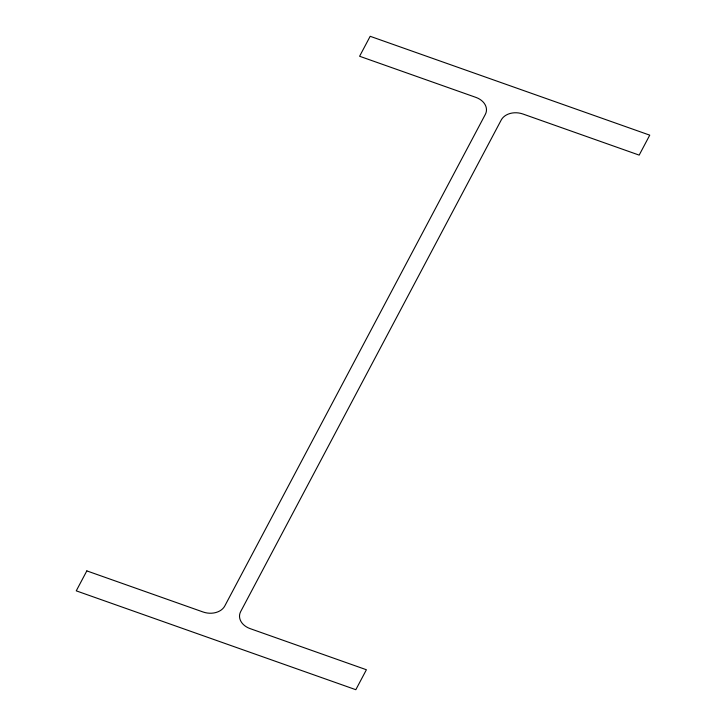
<?xml version="1.0" encoding="UTF-8"?>
<svg xmlns="http://www.w3.org/2000/svg" width="726" height="726" viewBox="0 0 726 726"><rect width="100%" height="100%" fill="white"/><g stroke="black" fill="none" stroke-linecap="round" stroke-linejoin="round"><path stroke-width="1.09" d="M86.83 570.89L76.248 590.846L355.822 689.7L366.403 669.744L250.134 628.625A16.789 12.687 7.4 0 1 240.669 611.601L501.221 120.017A16.789 12.687 7.4 0 1 522.902 114L639.17 155.11L649.752 135.154L370.178 36.3L359.597 56.256L475.866 97.375A16.789 12.687 7.4 0 1 485.331 114.399L224.779 605.983A16.789 12.687 7.4 0 1 203.099 612L86.83 570.89"/></g></svg>
